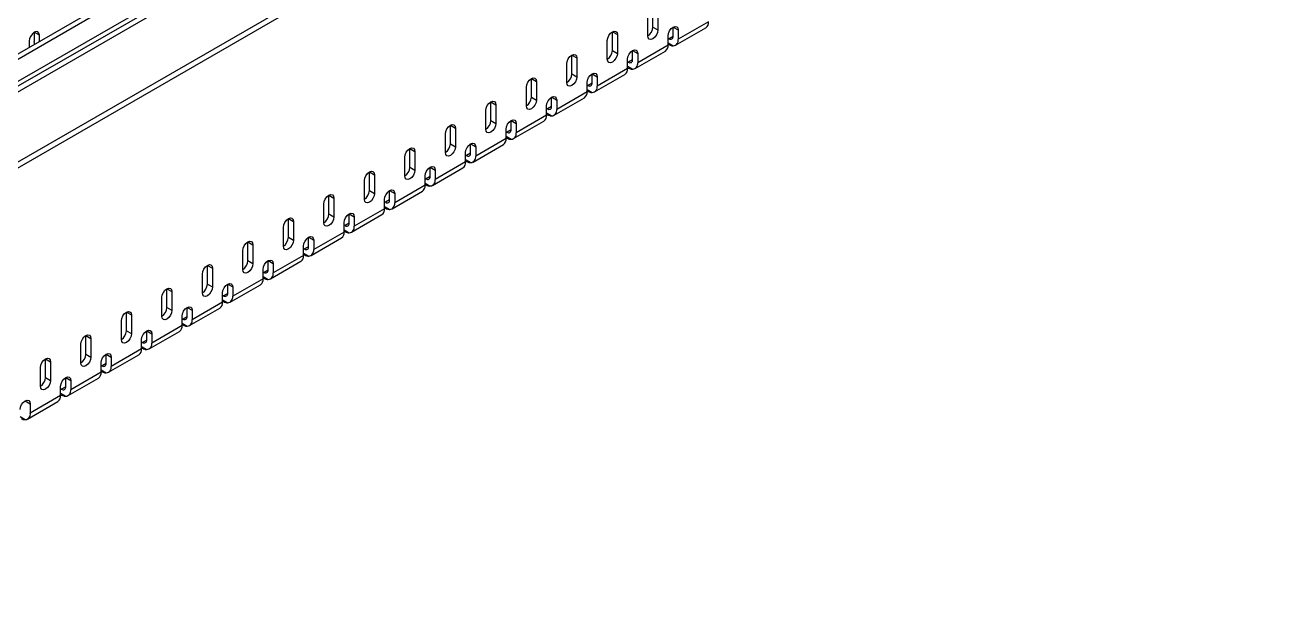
# Model space of a CAD drawing. Header units: millimetres. Extents: x 29006 to 29645, y 5570 to 5801.
# Drawn here: x 29277.79 to 29313.14, y 5581.55 to 5597.66 of the extents above; entities that cross this region are included whole.
import ezdxf

# ---------------------------------------------------------------- set-up
doc = ezdxf.new("R2010")
doc.units = ezdxf.units.MM

msp = doc.modelspace()

# ---------------------------------------------------------------- linework, layer by layer
at = {"color": 0, "linetype": 'Continuous'}
for p, q in [((29311.541, 5616.461), (29254.973, 5583.804)), ((29311.754, 5616.44), (29255.186, 5583.783)), ((29312.744, 5616.391), (29256.176, 5583.734)), ((29312.857, 5616.325), (29256.289, 5583.669)), ((29312.999, 5616.244), (29256.43, 5583.587)), ((29312.999, 5614.284), (29256.43, 5581.628)), ((29313.14, 5614.202), (29256.572, 5581.546)), ((29295.321, 5597.612), (29295.321, 5598.134)), ((29295.463, 5598.053), (29295.463, 5597.53)), ((29295.18, 5597.367), (29295.18, 5597.89)), ((29296.877, 5597.759), (29296.028, 5597.269)), ((29278.181, 5597.383), (29278.039, 5597.465)), ((29278.039, 5597.465), (29278.039, 5597.204)), ((29278.181, 5597.202), (29278.181, 5597.383)), ((29294.19, 5597.481), (29294.331, 5597.4)), ((29294.19, 5596.959), (29294.19, 5597.481)), ((29294.331, 5597.4), (29294.331, 5596.877)), ((29295.321, 5597.612), (29295.463, 5597.53)), ((29295.745, 5597.106), (29295.745, 5597.367)), ((29295.745, 5597.301), (29295.774, 5597.285)), ((29295.887, 5597.35), (29295.774, 5597.285)), ((29295.887, 5597.612), (29296.028, 5597.53)), ((29295.887, 5597.351), (29295.887, 5597.612)), ((29295.954, 5597.104), (29296.802, 5597.594)), ((29296.028, 5597.53), (29296.028, 5597.269)), ((29277.898, 5597.22), (29277.898, 5597.039)), ((29294.048, 5596.714), (29294.048, 5597.236)), ((29294.19, 5596.959), (29294.331, 5596.877)), ((29294.755, 5596.959), (29294.897, 5596.877)), ((29294.755, 5596.697), (29294.755, 5596.959)), ((29294.822, 5596.451), (29295.671, 5596.941)), ((29295.745, 5597.106), (29294.897, 5596.616)), ((29295.745, 5597.171), (29295.89, 5597.087)), ((29295.745, 5597.135), (29295.771, 5597.12)), ((29292.917, 5596.061), (29292.917, 5596.583)), ((29293.058, 5596.828), (29293.2, 5596.747)), ((29293.058, 5596.306), (29293.058, 5596.828)), ((29293.2, 5596.747), (29293.2, 5596.224)), ((29294.614, 5596.452), (29294.614, 5596.714)), ((29294.614, 5596.648), (29294.642, 5596.632)), ((29294.755, 5596.697), (29294.642, 5596.632)), ((29294.897, 5596.877), (29294.897, 5596.616)), ((29293.058, 5596.306), (29293.2, 5596.224)), ((29293.624, 5596.306), (29293.765, 5596.224)), ((29293.624, 5596.044), (29293.624, 5596.306)), ((29293.691, 5595.798), (29294.539, 5596.288)), ((29294.614, 5596.452), (29293.765, 5595.963)), ((29293.765, 5596.224), (29293.765, 5595.963)), ((29294.614, 5596.518), (29294.759, 5596.434)), ((29294.614, 5596.482), (29294.639, 5596.467)), ((29291.786, 5595.408), (29291.786, 5595.93)), ((29291.927, 5596.175), (29292.068, 5596.093)), ((29291.927, 5595.652), (29291.927, 5596.175)), ((29292.068, 5596.093), (29292.068, 5595.571)), ((29293.483, 5595.799), (29293.483, 5596.061)), ((29293.483, 5595.995), (29293.511, 5595.979)), ((29293.483, 5595.865), (29293.628, 5595.781)), ((29293.624, 5596.044), (29293.511, 5595.979)), ((29290.796, 5595.522), (29290.937, 5595.44)), ((29290.796, 5594.999), (29290.796, 5595.522)), ((29291.927, 5595.652), (29292.068, 5595.571)), ((29292.493, 5595.652), (29292.634, 5595.571)), ((29292.493, 5595.391), (29292.493, 5595.652)), ((29292.56, 5595.145), (29293.408, 5595.634)), ((29293.483, 5595.799), (29292.634, 5595.309)), ((29292.634, 5595.571), (29292.634, 5595.309)), ((29293.483, 5595.829), (29293.508, 5595.814)), ((29290.654, 5594.754), (29290.654, 5595.277)), ((29290.937, 5595.44), (29290.937, 5594.918)), ((29292.351, 5595.146), (29292.351, 5595.407)), ((29292.351, 5595.342), (29292.38, 5595.326)), ((29292.351, 5595.211), (29292.496, 5595.128)), ((29292.351, 5595.176), (29292.377, 5595.161)), ((29292.493, 5595.391), (29292.38, 5595.326)), ((29289.664, 5594.869), (29289.806, 5594.787)), ((29289.664, 5594.346), (29289.664, 5594.869)), ((29290.796, 5594.999), (29290.937, 5594.918)), ((29291.361, 5594.999), (29291.503, 5594.918)), ((29291.361, 5594.738), (29291.361, 5594.999)), ((29291.428, 5594.492), (29292.277, 5594.981)), ((29292.351, 5595.146), (29291.503, 5594.656)), ((29291.503, 5594.918), (29291.503, 5594.656)), ((29289.523, 5594.101), (29289.523, 5594.624)), ((29289.806, 5594.787), (29289.806, 5594.265)), ((29291.22, 5594.493), (29290.371, 5594.003)), ((29291.22, 5594.493), (29291.22, 5594.754)), ((29291.22, 5594.689), (29291.248, 5594.673)), ((29291.22, 5594.558), (29291.365, 5594.475)), ((29291.22, 5594.522), (29291.245, 5594.508)), ((29291.361, 5594.738), (29291.248, 5594.673)), ((29288.533, 5594.216), (29288.674, 5594.134)), ((29288.533, 5593.693), (29288.533, 5594.216)), ((29288.674, 5594.134), (29288.674, 5593.611)), ((29289.664, 5594.346), (29289.806, 5594.265)), ((29290.089, 5593.84), (29290.089, 5594.101)), ((29290.23, 5594.346), (29290.371, 5594.265)), ((29290.23, 5594.085), (29290.23, 5594.346)), ((29290.297, 5593.838), (29291.145, 5594.328)), ((29290.371, 5594.265), (29290.371, 5594.003)), ((29288.391, 5593.448), (29288.391, 5593.971)), ((29290.089, 5593.84), (29289.24, 5593.35)), ((29290.089, 5594.036), (29290.117, 5594.02)), ((29290.089, 5593.905), (29290.233, 5593.822)), ((29290.089, 5593.869), (29290.114, 5593.855)), ((29290.23, 5594.085), (29290.117, 5594.02)), ((29287.402, 5593.563), (29287.543, 5593.481)), ((29287.402, 5593.04), (29287.402, 5593.563)), ((29287.543, 5593.481), (29287.543, 5592.958)), ((29288.533, 5593.693), (29288.674, 5593.611)), ((29288.957, 5593.187), (29288.957, 5593.448)), ((29288.957, 5593.383), (29288.985, 5593.366)), ((29289.099, 5593.432), (29288.985, 5593.366)), ((29289.099, 5593.693), (29289.24, 5593.611)), ((29289.099, 5593.432), (29289.099, 5593.693)), ((29289.165, 5593.185), (29290.014, 5593.675)), ((29289.24, 5593.611), (29289.24, 5593.35)), ((29287.26, 5592.795), (29287.26, 5593.318)), ((29287.402, 5593.04), (29287.543, 5592.958)), ((29287.967, 5593.04), (29288.109, 5592.958)), ((29287.967, 5592.779), (29287.967, 5593.04)), ((29288.957, 5593.187), (29288.109, 5592.697)), ((29288.957, 5593.252), (29289.102, 5593.168)), ((29288.957, 5593.216), (29288.983, 5593.201)), ((29286.27, 5592.909), (29286.412, 5592.828)), ((29286.27, 5592.387), (29286.27, 5592.909)), ((29286.412, 5592.828), (29286.412, 5592.305)), ((29287.826, 5592.534), (29287.826, 5592.795)), ((29287.826, 5592.73), (29287.854, 5592.713)), ((29287.967, 5592.779), (29287.854, 5592.713)), ((29288.034, 5592.532), (29288.883, 5593.022)), ((29288.109, 5592.958), (29288.109, 5592.697)), ((29286.129, 5592.142), (29286.129, 5592.664)), ((29286.27, 5592.387), (29286.412, 5592.305)), ((29286.836, 5592.387), (29286.977, 5592.305)), ((29286.836, 5592.125), (29286.836, 5592.387)), ((29286.903, 5591.879), (29287.751, 5592.369)), ((29287.826, 5592.534), (29286.977, 5592.044)), ((29287.826, 5592.599), (29287.971, 5592.515)), ((29287.826, 5592.563), (29287.851, 5592.548)), ((29284.997, 5591.489), (29284.997, 5592.011)), ((29285.139, 5592.256), (29285.28, 5592.175)), ((29285.139, 5591.734), (29285.139, 5592.256)), ((29285.28, 5592.175), (29285.28, 5591.652)), ((29286.694, 5591.881), (29286.694, 5592.142)), ((29286.694, 5592.076), (29286.723, 5592.06)), ((29286.836, 5592.125), (29286.723, 5592.06)), ((29286.977, 5592.305), (29286.977, 5592.044)), ((29285.139, 5591.734), (29285.28, 5591.652)), ((29285.704, 5591.734), (29285.846, 5591.652)), ((29285.704, 5591.472), (29285.704, 5591.734)), ((29285.771, 5591.226), (29286.62, 5591.716)), ((29286.694, 5591.881), (29285.846, 5591.391)), ((29285.846, 5591.652), (29285.846, 5591.391)), ((29286.694, 5591.946), (29286.839, 5591.862)), ((29286.694, 5591.91), (29286.72, 5591.895)), ((29283.866, 5590.836), (29283.866, 5591.358)), ((29284.007, 5591.603), (29284.149, 5591.522)), ((29284.007, 5591.081), (29284.007, 5591.603)), ((29284.149, 5591.522), (29284.149, 5590.999)), ((29285.563, 5591.227), (29285.563, 5591.489)), ((29285.563, 5591.423), (29285.591, 5591.407)), ((29285.563, 5591.293), (29285.708, 5591.209)), ((29285.704, 5591.472), (29285.591, 5591.407)), ((29282.876, 5590.95), (29283.017, 5590.868)), ((29282.876, 5590.427), (29282.876, 5590.95)), ((29284.007, 5591.081), (29284.149, 5590.999)), ((29284.573, 5591.081), (29284.715, 5590.999)), ((29284.573, 5590.819), (29284.573, 5591.081)), ((29284.64, 5590.573), (29285.488, 5591.063)), ((29285.563, 5591.227), (29284.715, 5590.738)), ((29284.715, 5590.999), (29284.715, 5590.738)), ((29285.563, 5591.257), (29285.588, 5591.242)), ((29282.735, 5590.183), (29282.735, 5590.705)), ((29283.017, 5590.868), (29283.017, 5590.346)), ((29284.432, 5590.574), (29283.583, 5590.084)), ((29284.432, 5590.574), (29284.432, 5590.836)), ((29284.432, 5590.77), (29284.46, 5590.754)), ((29284.432, 5590.64), (29284.577, 5590.556)), ((29284.432, 5590.604), (29284.457, 5590.589)), ((29284.573, 5590.819), (29284.46, 5590.754)), ((29281.745, 5590.297), (29281.886, 5590.215)), ((29281.745, 5589.774), (29281.745, 5590.297)), ((29281.886, 5590.215), (29281.886, 5589.693)), ((29282.876, 5590.427), (29283.017, 5590.346)), ((29283.442, 5590.427), (29283.583, 5590.346)), ((29283.442, 5590.166), (29283.442, 5590.427)), ((29283.509, 5589.92), (29284.357, 5590.409)), ((29283.583, 5590.346), (29283.583, 5590.084)), ((29281.603, 5589.529), (29281.603, 5590.052)), ((29283.3, 5589.921), (29282.452, 5589.431)), ((29283.3, 5589.921), (29283.3, 5590.182)), ((29283.3, 5590.117), (29283.329, 5590.101)), ((29283.3, 5589.986), (29283.445, 5589.903)), ((29283.3, 5589.95), (29283.326, 5589.936)), ((29283.442, 5590.166), (29283.329, 5590.101)), ((29280.613, 5589.644), (29280.755, 5589.562)), ((29280.613, 5589.121), (29280.613, 5589.644)), ((29280.755, 5589.562), (29280.755, 5589.04)), ((29281.745, 5589.774), (29281.886, 5589.693)), ((29282.169, 5589.268), (29282.169, 5589.529)), ((29282.31, 5589.513), (29282.197, 5589.448)), ((29282.31, 5589.774), (29282.452, 5589.693)), ((29282.31, 5589.513), (29282.31, 5589.774)), ((29282.377, 5589.267), (29283.226, 5589.756)), ((29282.452, 5589.693), (29282.452, 5589.431)), ((29280.472, 5588.876), (29280.472, 5589.399)), ((29282.169, 5589.268), (29281.32, 5588.778)), ((29282.169, 5589.464), (29282.197, 5589.448)), ((29282.169, 5589.333), (29282.314, 5589.25)), ((29282.169, 5589.297), (29282.194, 5589.283)), ((29279.482, 5588.991), (29279.623, 5588.909)), ((29279.482, 5588.468), (29279.482, 5588.991)), ((29279.623, 5588.909), (29279.623, 5588.386)), ((29280.613, 5589.121), (29280.755, 5589.04)), ((29281.038, 5588.615), (29281.038, 5588.876)), ((29281.038, 5588.811), (29281.066, 5588.795)), ((29281.179, 5588.86), (29281.066, 5588.795)), ((29281.179, 5589.121), (29281.32, 5589.039)), ((29281.179, 5588.86), (29281.179, 5589.121)), ((29281.246, 5588.613), (29282.094, 5589.103)), ((29281.32, 5589.039), (29281.32, 5588.778)), ((29279.34, 5588.223), (29279.34, 5588.746)), ((29279.482, 5588.468), (29279.623, 5588.386)), ((29280.048, 5588.468), (29280.189, 5588.386)), ((29280.048, 5588.207), (29280.048, 5588.468)), ((29280.114, 5587.96), (29280.963, 5588.45)), ((29281.038, 5588.615), (29280.189, 5588.125)), ((29281.038, 5588.68), (29281.182, 5588.597)), ((29281.038, 5588.644), (29281.063, 5588.63)), ((29278.209, 5587.57), (29278.209, 5588.093)), ((29278.351, 5588.338), (29278.492, 5588.256)), ((29278.351, 5587.815), (29278.351, 5588.338)), ((29278.492, 5588.256), (29278.492, 5587.733)), ((29279.906, 5587.962), (29279.906, 5588.223)), ((29279.906, 5588.158), (29279.934, 5588.141)), ((29280.048, 5588.207), (29279.934, 5588.141)), ((29280.189, 5588.386), (29280.189, 5588.125)), ((29278.351, 5587.815), (29278.492, 5587.733)), ((29278.916, 5587.815), (29279.058, 5587.733)), ((29278.916, 5587.554), (29278.916, 5587.815)), ((29278.983, 5587.307), (29279.832, 5587.797)), ((29279.906, 5587.962), (29279.058, 5587.472)), ((29279.058, 5587.733), (29279.058, 5587.472)), ((29279.906, 5588.027), (29280.051, 5587.943)), ((29279.906, 5587.991), (29279.932, 5587.976)), ((29278.775, 5587.309), (29278.775, 5587.57)), ((29278.775, 5587.505), (29278.803, 5587.488)), ((29278.775, 5587.374), (29278.92, 5587.29)), ((29278.916, 5587.554), (29278.803, 5587.488)), ((29277.785, 5587.162), (29277.926, 5587.08)), ((29277.852, 5586.654), (29278.7, 5587.144)), ((29278.775, 5587.309), (29277.926, 5586.819)), ((29277.926, 5587.08), (29277.926, 5586.819)), ((29278.775, 5587.338), (29278.8, 5587.323)), ((29277.643, 5586.721), (29277.788, 5586.637))]:
    msp.add_line(p, q, dxfattribs=at)
at = {"color": 0, "linetype": 'Continuous', "flags": 128}
for points in [[(29295.745, 5597.367), (29295.756, 5597.436), (29295.787, 5597.506), (29295.833, 5597.568), (29295.887, 5597.612), (29295.941, 5597.631), (29295.987, 5597.622), (29296.017, 5597.586), (29296.028, 5597.53)], [(29278.181, 5597.383), (29278.17, 5597.439), (29278.139, 5597.475), (29278.094, 5597.484), (29278.039, 5597.465), (29277.985, 5597.421), (29277.939, 5597.359), (29277.909, 5597.289), (29277.898, 5597.22)], [(29294.048, 5597.236), (29294.059, 5597.305), (29294.09, 5597.376), (29294.136, 5597.438), (29294.19, 5597.481), (29294.244, 5597.5), (29294.29, 5597.491), (29294.32, 5597.456), (29294.331, 5597.4)], [(29295.463, 5597.53), (29295.452, 5597.461), (29295.421, 5597.391), (29295.375, 5597.329), (29295.321, 5597.285), (29295.267, 5597.266), (29295.221, 5597.275), (29295.19, 5597.311), (29295.18, 5597.367)], [(29278.048, 5597.125), (29278.042, 5597.162), (29278.039, 5597.204)], [(29294.614, 5596.714), (29294.625, 5596.782), (29294.655, 5596.853), (29294.701, 5596.915), (29294.755, 5596.959), (29294.81, 5596.978), (29294.855, 5596.969), (29294.886, 5596.933), (29294.897, 5596.877)], [(29292.917, 5596.583), (29292.928, 5596.652), (29292.958, 5596.723), (29293.004, 5596.785), (29293.058, 5596.828), (29293.113, 5596.847), (29293.158, 5596.838), (29293.189, 5596.803), (29293.2, 5596.747)], [(29294.331, 5596.877), (29294.32, 5596.808), (29294.29, 5596.738), (29294.244, 5596.676), (29294.19, 5596.632), (29294.136, 5596.613), (29294.09, 5596.622), (29294.059, 5596.658), (29294.048, 5596.714)], [(29293.2, 5596.224), (29293.189, 5596.155), (29293.158, 5596.085), (29293.113, 5596.023), (29293.058, 5595.979), (29293.004, 5595.96), (29292.958, 5595.969), (29292.928, 5596.004), (29292.917, 5596.061)], [(29293.483, 5596.061), (29293.493, 5596.129), (29293.524, 5596.2), (29293.57, 5596.262), (29293.624, 5596.306), (29293.678, 5596.324), (29293.724, 5596.315), (29293.755, 5596.28), (29293.765, 5596.224)], [(29291.786, 5595.93), (29291.796, 5595.999), (29291.827, 5596.07), (29291.873, 5596.131), (29291.927, 5596.175), (29291.981, 5596.194), (29292.027, 5596.185), (29292.058, 5596.15), (29292.068, 5596.093)], [(29290.654, 5595.277), (29290.665, 5595.346), (29290.696, 5595.416), (29290.742, 5595.478), (29290.796, 5595.522), (29290.85, 5595.541), (29290.896, 5595.532), (29290.926, 5595.497), (29290.937, 5595.44)], [(29292.068, 5595.571), (29292.058, 5595.502), (29292.027, 5595.431), (29291.981, 5595.37), (29291.927, 5595.326), (29291.873, 5595.307), (29291.827, 5595.316), (29291.796, 5595.351), (29291.786, 5595.408)], [(29292.351, 5595.407), (29292.362, 5595.476), (29292.393, 5595.547), (29292.439, 5595.609), (29292.493, 5595.652), (29292.547, 5595.671), (29292.593, 5595.662), (29292.623, 5595.627), (29292.634, 5595.571)], [(29289.523, 5594.624), (29289.534, 5594.693), (29289.564, 5594.763), (29289.61, 5594.825), (29289.664, 5594.869), (29289.718, 5594.888), (29289.764, 5594.879), (29289.795, 5594.843), (29289.806, 5594.787)], [(29290.937, 5594.918), (29290.926, 5594.849), (29290.896, 5594.778), (29290.85, 5594.716), (29290.796, 5594.673), (29290.742, 5594.654), (29290.696, 5594.663), (29290.665, 5594.698), (29290.654, 5594.754)], [(29291.22, 5594.754), (29291.231, 5594.823), (29291.261, 5594.894), (29291.307, 5594.956), (29291.361, 5594.999), (29291.415, 5595.018), (29291.461, 5595.009), (29291.492, 5594.974), (29291.503, 5594.918)], [(29288.391, 5593.971), (29288.402, 5594.039), (29288.433, 5594.11), (29288.479, 5594.172), (29288.533, 5594.216), (29288.587, 5594.235), (29288.633, 5594.226), (29288.664, 5594.19), (29288.674, 5594.134)], [(29289.806, 5594.265), (29289.795, 5594.196), (29289.764, 5594.125), (29289.718, 5594.063), (29289.664, 5594.02), (29289.61, 5594.001), (29289.564, 5594.01), (29289.534, 5594.045), (29289.523, 5594.101)], [(29290.089, 5594.101), (29290.099, 5594.17), (29290.13, 5594.241), (29290.176, 5594.303), (29290.23, 5594.346), (29290.284, 5594.365), (29290.33, 5594.356), (29290.361, 5594.321), (29290.371, 5594.265)], [(29287.26, 5593.318), (29287.271, 5593.386), (29287.302, 5593.457), (29287.347, 5593.519), (29287.402, 5593.563), (29287.456, 5593.581), (29287.502, 5593.572), (29287.532, 5593.537), (29287.543, 5593.481)], [(29288.674, 5593.611), (29288.664, 5593.543), (29288.633, 5593.472), (29288.587, 5593.41), (29288.533, 5593.366), (29288.479, 5593.348), (29288.433, 5593.357), (29288.402, 5593.392), (29288.391, 5593.448)], [(29288.957, 5593.448), (29288.968, 5593.517), (29288.999, 5593.587), (29289.044, 5593.649), (29289.099, 5593.693), (29289.153, 5593.712), (29289.199, 5593.703), (29289.229, 5593.668), (29289.24, 5593.611)], [(29287.826, 5592.795), (29287.837, 5592.864), (29287.867, 5592.934), (29287.913, 5592.996), (29287.967, 5593.04), (29288.021, 5593.059), (29288.067, 5593.05), (29288.098, 5593.015), (29288.109, 5592.958)], [(29286.129, 5592.664), (29286.139, 5592.733), (29286.17, 5592.804), (29286.216, 5592.866), (29286.27, 5592.909), (29286.324, 5592.928), (29286.37, 5592.919), (29286.401, 5592.884), (29286.412, 5592.828)], [(29287.543, 5592.958), (29287.532, 5592.89), (29287.502, 5592.819), (29287.456, 5592.757), (29287.402, 5592.713), (29287.347, 5592.695), (29287.302, 5592.703), (29287.271, 5592.739), (29287.26, 5592.795)], [(29286.694, 5592.142), (29286.705, 5592.211), (29286.736, 5592.281), (29286.782, 5592.343), (29286.836, 5592.387), (29286.89, 5592.406), (29286.936, 5592.397), (29286.966, 5592.361), (29286.977, 5592.305)], [(29284.997, 5592.011), (29285.008, 5592.08), (29285.039, 5592.151), (29285.085, 5592.213), (29285.139, 5592.256), (29285.193, 5592.275), (29285.239, 5592.266), (29285.269, 5592.231), (29285.28, 5592.175)], [(29286.412, 5592.305), (29286.401, 5592.236), (29286.37, 5592.166), (29286.324, 5592.104), (29286.27, 5592.06), (29286.216, 5592.041), (29286.17, 5592.05), (29286.139, 5592.086), (29286.129, 5592.142)], [(29283.866, 5591.358), (29283.877, 5591.427), (29283.907, 5591.498), (29283.953, 5591.56), (29284.007, 5591.603), (29284.062, 5591.622), (29284.107, 5591.613), (29284.138, 5591.578), (29284.149, 5591.522)], [(29285.28, 5591.652), (29285.269, 5591.583), (29285.239, 5591.513), (29285.193, 5591.451), (29285.139, 5591.407), (29285.085, 5591.388), (29285.039, 5591.397), (29285.008, 5591.432), (29284.997, 5591.489)], [(29285.563, 5591.489), (29285.574, 5591.557), (29285.604, 5591.628), (29285.65, 5591.69), (29285.704, 5591.734), (29285.759, 5591.752), (29285.804, 5591.744), (29285.835, 5591.708), (29285.846, 5591.652)], [(29282.735, 5590.705), (29282.745, 5590.774), (29282.776, 5590.844), (29282.822, 5590.906), (29282.876, 5590.95), (29282.93, 5590.969), (29282.976, 5590.96), (29283.007, 5590.925), (29283.017, 5590.868)], [(29284.149, 5590.999), (29284.138, 5590.93), (29284.107, 5590.86), (29284.062, 5590.798), (29284.007, 5590.754), (29283.953, 5590.735), (29283.907, 5590.744), (29283.877, 5590.779), (29283.866, 5590.836)], [(29284.432, 5590.836), (29284.442, 5590.904), (29284.473, 5590.975), (29284.519, 5591.037), (29284.573, 5591.081), (29284.627, 5591.099), (29284.673, 5591.09), (29284.704, 5591.055), (29284.715, 5590.999)], [(29281.603, 5590.052), (29281.614, 5590.121), (29281.645, 5590.191), (29281.691, 5590.253), (29281.745, 5590.297), (29281.799, 5590.316), (29281.845, 5590.307), (29281.875, 5590.272), (29281.886, 5590.215)], [(29283.017, 5590.346), (29283.007, 5590.277), (29282.976, 5590.206), (29282.93, 5590.145), (29282.876, 5590.101), (29282.822, 5590.082), (29282.776, 5590.091), (29282.745, 5590.126), (29282.735, 5590.183)], [(29283.3, 5590.182), (29283.311, 5590.251), (29283.342, 5590.322), (29283.388, 5590.384), (29283.442, 5590.427), (29283.496, 5590.446), (29283.542, 5590.437), (29283.572, 5590.402), (29283.583, 5590.346)], [(29280.472, 5589.399), (29280.483, 5589.468), (29280.513, 5589.538), (29280.559, 5589.6), (29280.613, 5589.644), (29280.667, 5589.663), (29280.713, 5589.654), (29280.744, 5589.618), (29280.755, 5589.562)], [(29281.886, 5589.693), (29281.875, 5589.624), (29281.845, 5589.553), (29281.799, 5589.491), (29281.745, 5589.448), (29281.691, 5589.429), (29281.645, 5589.438), (29281.614, 5589.473), (29281.603, 5589.529)], [(29282.169, 5589.529), (29282.18, 5589.598), (29282.21, 5589.669), (29282.256, 5589.731), (29282.31, 5589.774), (29282.364, 5589.793), (29282.41, 5589.784), (29282.441, 5589.749), (29282.452, 5589.693)], [(29281.038, 5588.876), (29281.048, 5588.945), (29281.079, 5589.016), (29281.125, 5589.077), (29281.179, 5589.121), (29281.233, 5589.14), (29281.279, 5589.131), (29281.31, 5589.096), (29281.32, 5589.039)], [(29279.34, 5588.746), (29279.351, 5588.814), (29279.382, 5588.885), (29279.428, 5588.947), (29279.482, 5588.991), (29279.536, 5589.009), (29279.582, 5589.001), (29279.613, 5588.965), (29279.623, 5588.909)], [(29280.755, 5589.04), (29280.744, 5588.971), (29280.713, 5588.9), (29280.667, 5588.838), (29280.613, 5588.795), (29280.559, 5588.776), (29280.513, 5588.785), (29280.483, 5588.82), (29280.472, 5588.876)], [(29279.906, 5588.223), (29279.917, 5588.292), (29279.948, 5588.362), (29279.993, 5588.424), (29280.048, 5588.468), (29280.102, 5588.487), (29280.148, 5588.478), (29280.178, 5588.443), (29280.189, 5588.386)], [(29278.209, 5588.093), (29278.22, 5588.161), (29278.251, 5588.232), (29278.296, 5588.294), (29278.351, 5588.338), (29278.405, 5588.356), (29278.451, 5588.347), (29278.481, 5588.312), (29278.492, 5588.256)], [(29279.623, 5588.386), (29279.613, 5588.318), (29279.582, 5588.247), (29279.536, 5588.185), (29279.482, 5588.141), (29279.428, 5588.123), (29279.382, 5588.132), (29279.351, 5588.167), (29279.34, 5588.223)], [(29278.492, 5587.733), (29278.481, 5587.665), (29278.451, 5587.594), (29278.405, 5587.532), (29278.351, 5587.488), (29278.296, 5587.47), (29278.251, 5587.478), (29278.22, 5587.514), (29278.209, 5587.57)], [(29278.775, 5587.57), (29278.786, 5587.639), (29278.816, 5587.709), (29278.862, 5587.771), (29278.916, 5587.815), (29278.97, 5587.834), (29279.016, 5587.825), (29279.047, 5587.79), (29279.058, 5587.733)], [(29277.643, 5586.917), (29277.654, 5586.986), (29277.685, 5587.056), (29277.731, 5587.118), (29277.785, 5587.162), (29277.839, 5587.181), (29277.885, 5587.172), (29277.916, 5587.136), (29277.926, 5587.08)]]:
    msp.add_lwpolyline(points, dxfattribs=at)
at = {"color": 0, "linetype": 'Continuous'}
for centre, radius, start, end in [((29296.697, 5597.741), 0.181, 305.6104, 5.7018), ((29295.014, 5597.626), 0.307, 302.6055, 357.3945), ((29295.818, 5597.339), 0.0699, 230.7967, 9.214), ((29295.875, 5597.242), 0.156, 275.7993, 9.7806), ((29293.883, 5596.973), 0.307, 302.6055, 357.3945), ((29295.566, 5597.088), 0.181, 305.6104, 5.7018), ((29294.686, 5596.686), 0.0699, 230.7967, 9.214), ((29294.743, 5596.589), 0.156, 275.7993, 9.7806), ((29292.751, 5596.32), 0.307, 302.6055, 357.3945), ((29294.434, 5596.435), 0.181, 305.6104, 5.7018), ((29293.555, 5596.033), 0.0699, 230.7967, 9.214), ((29293.612, 5595.936), 0.156, 275.7993, 9.7806), ((29291.62, 5595.666), 0.307, 302.6055, 357.3945), ((29293.303, 5595.781), 0.181, 305.6104, 5.7018), ((29292.424, 5595.38), 0.0699, 230.7967, 9.214), ((29292.48, 5595.283), 0.156, 275.7993, 9.7806), ((29290.489, 5595.013), 0.307, 302.6055, 357.3945), ((29292.172, 5595.128), 0.181, 305.6104, 5.7018), ((29291.04, 5594.475), 0.181, 305.6104, 5.7018), ((29291.292, 5594.727), 0.0699, 230.7967, 9.214), ((29291.349, 5594.63), 0.156, 275.7993, 9.7806), ((29289.357, 5594.36), 0.307, 302.6055, 357.3945), ((29289.909, 5593.822), 0.181, 305.6104, 5.7018), ((29290.161, 5594.074), 0.0699, 230.7967, 9.214), ((29290.218, 5593.977), 0.156, 275.7993, 9.7806), ((29288.226, 5593.707), 0.307, 302.6055, 357.3945), ((29289.03, 5593.421), 0.0699, 230.7967, 9.214), ((29287.094, 5593.054), 0.307, 302.6055, 357.3945), ((29288.777, 5593.169), 0.181, 305.6104, 5.7018), ((29289.086, 5593.324), 0.156, 275.7993, 9.7806), ((29287.898, 5592.767), 0.0699, 230.7967, 9.214), ((29287.955, 5592.67), 0.156, 275.7993, 9.7806), ((29285.963, 5592.401), 0.307, 302.6055, 357.3945), ((29287.646, 5592.516), 0.181, 305.6104, 5.7018), ((29286.767, 5592.114), 0.0699, 230.7967, 9.214), ((29286.824, 5592.017), 0.156, 275.7993, 9.7806), ((29284.832, 5591.748), 0.307, 302.6055, 357.3945), ((29286.515, 5591.863), 0.181, 305.6104, 5.7018), ((29285.635, 5591.461), 0.0699, 230.7967, 9.214), ((29285.692, 5591.364), 0.156, 275.7993, 9.7806), ((29283.7, 5591.095), 0.307, 302.6055, 357.3945), ((29285.383, 5591.209), 0.181, 305.6104, 5.7018), ((29284.252, 5590.556), 0.181, 305.6104, 5.7018), ((29284.504, 5590.808), 0.0699, 230.7967, 9.214), ((29284.561, 5590.711), 0.156, 275.7993, 9.7806), ((29282.569, 5590.441), 0.307, 302.6055, 357.3945), ((29283.121, 5589.903), 0.181, 305.6104, 5.7018), ((29283.373, 5590.155), 0.0699, 230.7967, 9.214), ((29283.429, 5590.058), 0.156, 275.7993, 9.7806), ((29281.438, 5589.788), 0.307, 302.6055, 357.3945), ((29282.241, 5589.502), 0.0699, 230.7967, 9.214), ((29281.989, 5589.25), 0.181, 305.6104, 5.7018), ((29282.298, 5589.405), 0.156, 275.7993, 9.7806), ((29280.306, 5589.135), 0.307, 302.6055, 357.3945), ((29281.11, 5588.849), 0.0699, 230.7967, 9.214), ((29279.175, 5588.482), 0.307, 302.6055, 357.3945), ((29280.858, 5588.597), 0.181, 305.6104, 5.7018), ((29281.167, 5588.752), 0.156, 275.7993, 9.7806), ((29279.979, 5588.196), 0.0699, 230.7967, 9.214), ((29280.035, 5588.099), 0.156, 275.7993, 9.7806), ((29278.044, 5587.829), 0.307, 302.6055, 357.3945), ((29279.726, 5587.944), 0.181, 305.6104, 5.7018), ((29278.847, 5587.542), 0.0699, 230.7967, 9.214), ((29278.904, 5587.445), 0.156, 275.7993, 9.7806), ((29278.595, 5587.291), 0.181, 305.6104, 5.7018), ((29277.773, 5586.792), 0.156, 275.7993, 9.7806)]:
    msp.add_arc(centre, radius, start, end, dxfattribs=at)
for points in [[(29295.771, 5597.12), (29295.791, 5597.108), (29295.812, 5597.1), (29295.842, 5597.092), (29295.852, 5597.09), (29295.872, 5597.088), (29295.881, 5597.087), (29295.89, 5597.087)], [(29294.639, 5596.467), (29294.66, 5596.455), (29294.68, 5596.447), (29294.711, 5596.439), (29294.721, 5596.437), (29294.741, 5596.434), (29294.75, 5596.434), (29294.759, 5596.434)], [(29293.508, 5595.814), (29293.528, 5595.802), (29293.549, 5595.794), (29293.58, 5595.786), (29293.59, 5595.784), (29293.609, 5595.781), (29293.619, 5595.781), (29293.628, 5595.781)], [(29292.377, 5595.161), (29292.397, 5595.149), (29292.418, 5595.141), (29292.448, 5595.132), (29292.458, 5595.131), (29292.478, 5595.128), (29292.487, 5595.128), (29292.496, 5595.128)], [(29291.245, 5594.508), (29291.266, 5594.496), (29291.286, 5594.487), (29291.317, 5594.479), (29291.327, 5594.477), (29291.346, 5594.475), (29291.356, 5594.475), (29291.365, 5594.475)], [(29290.114, 5593.855), (29290.134, 5593.843), (29290.155, 5593.834), (29290.185, 5593.826), (29290.196, 5593.824), (29290.215, 5593.822), (29290.225, 5593.821), (29290.233, 5593.822)], [(29288.983, 5593.201), (29289.003, 5593.19), (29289.024, 5593.181), (29289.054, 5593.173), (29289.064, 5593.171), (29289.084, 5593.169), (29289.093, 5593.168), (29289.102, 5593.168)], [(29287.851, 5592.548), (29287.872, 5592.537), (29287.892, 5592.528), (29287.923, 5592.52), (29287.933, 5592.518), (29287.952, 5592.516), (29287.962, 5592.515), (29287.971, 5592.515)], [(29286.72, 5591.895), (29286.74, 5591.883), (29286.761, 5591.875), (29286.791, 5591.867), (29286.802, 5591.865), (29286.821, 5591.862), (29286.83, 5591.862), (29286.839, 5591.862)], [(29285.588, 5591.242), (29285.609, 5591.23), (29285.629, 5591.222), (29285.66, 5591.214), (29285.67, 5591.212), (29285.69, 5591.209), (29285.699, 5591.209), (29285.708, 5591.209)], [(29284.457, 5590.589), (29284.477, 5590.577), (29284.498, 5590.569), (29284.529, 5590.561), (29284.539, 5590.559), (29284.558, 5590.556), (29284.568, 5590.556), (29284.577, 5590.556)], [(29283.326, 5589.936), (29283.346, 5589.924), (29283.367, 5589.916), (29283.397, 5589.907), (29283.407, 5589.906), (29283.427, 5589.903), (29283.436, 5589.903), (29283.445, 5589.903)], [(29282.194, 5589.283), (29282.215, 5589.271), (29282.235, 5589.262), (29282.266, 5589.254), (29282.276, 5589.252), (29282.296, 5589.25), (29282.305, 5589.25), (29282.314, 5589.25)], [(29281.063, 5588.63), (29281.083, 5588.618), (29281.104, 5588.609), (29281.135, 5588.601), (29281.145, 5588.599), (29281.164, 5588.597), (29281.174, 5588.596), (29281.182, 5588.597)], [(29279.932, 5587.976), (29279.952, 5587.965), (29279.973, 5587.956), (29280.003, 5587.948), (29280.013, 5587.946), (29280.033, 5587.944), (29280.042, 5587.943), (29280.051, 5587.943)], [(29278.8, 5587.323), (29278.821, 5587.312), (29278.841, 5587.303), (29278.872, 5587.295), (29278.882, 5587.293), (29278.901, 5587.291), (29278.911, 5587.29), (29278.92, 5587.29)], [(29277.669, 5586.67), (29277.689, 5586.658), (29277.71, 5586.65), (29277.74, 5586.642), (29277.751, 5586.64), (29277.77, 5586.637), (29277.779, 5586.637), (29277.788, 5586.637)]]:
    msp.add_open_spline(points, degree=3, knots=[0, 0, 0, 0, 0.5, 0.5, 0.75, 0.75, 1, 1, 1, 1], dxfattribs=at)

doc.saveas('drawing.dxf')
